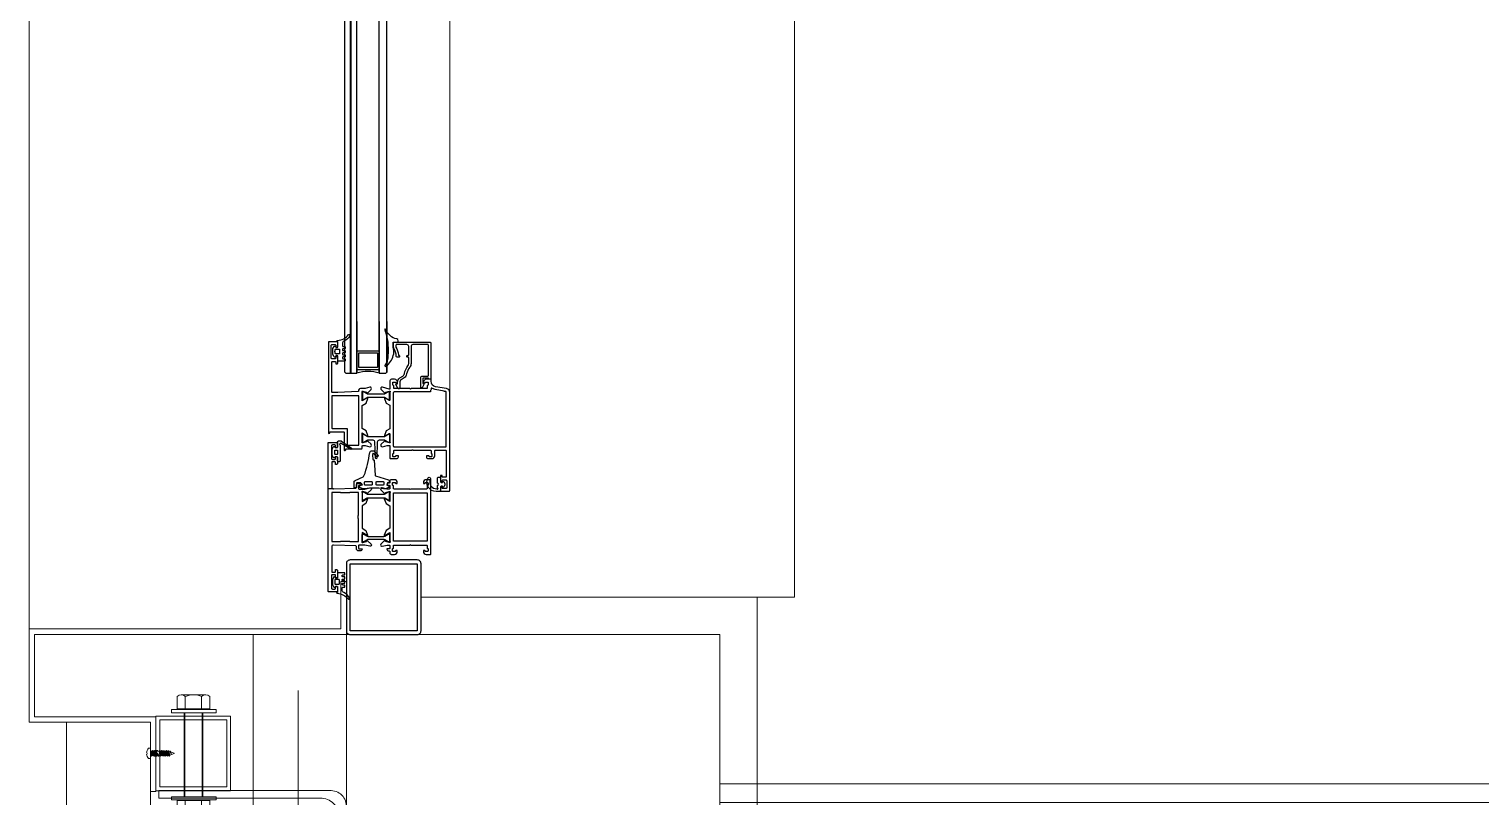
# Model space of a CAD drawing. Extents: x -1439 to 34962, y -872 to 8330.
# Drawn here: x 16783.8 to 16861.6, y 2878.8 to 2919.9 of the extents above; entities that cross this region are included whole.
import ezdxf

# ---------------------------------------------------------------- set-up
doc = ezdxf.new("R2010")
doc.units = 0
doc.linetypes.add('HIDDEN', pattern=[0.375, 0.25, -0.125])
doc.layers.get('0').update_dxf_attribs({"color": 9, "lineweight": 9})
for name, color, linetype, lineweight in [('00', 9, 'Continuous', 9), ('06D', 9, 'Continuous', 9), ('10', 9, 'Continuous', 9), ('10A', 9, 'Continuous', 9), ('11', 9, 'Continuous', 9), ('14', 9, 'Continuous', 9), ('15', 9, 'Continuous', 9), ('33', 9, 'BATTING', 9)]:
    doc.layers.add(name, color=color, linetype=linetype, lineweight=lineweight)
doc.linetypes.add('BATTING', pattern='A,0.0001,-0.1,[134,ltypeshp.shx,S=0.1,R=0,X=-0.1,Y=0],-0.2,[134,ltypeshp.shx,S=0.1,R=180,X=0.1,Y=0],-0.1', length=0.4001)

# ---------------------------------------------------------------- blocks, each defined once
blk = doc.blocks.new('ciftkanatdograma_pr2')
at = {"layer": '06D'}
for points in [[(-0.3, 17), (-149.7, 17)], [(-7.711, -5.535), (-141.935, -5.535)], [(-1.997, -22), (-1.997, -24), (-148, -24), (-148, -22)]]:
    blk.add_lwpolyline(points, dxfattribs=at)
at = {"layer": '10', "lineweight": 25, "ltscale": 0.5}
for p, q in [((-142.196, 0.681), (-142.196, 0.977)), ((-133.22, -0.563), (-135.995, -0.563)), ((-134.795, -0.563), (-134.795, -1.763)), ((-133.22, -1.763), (-135.995, -1.763)), ((-133.22, -2.163), (-135.945, -2.163)), ((-133.22, -2.163), (-135.489, -2.163))]:
    blk.add_line(p, q, dxfattribs=at)
for points in [[(-140.88, 0.775), (-140.88, 0.785), (-141.147, 0.785), (-141.147, 0.775), (-141.297, 0.775), (-141.297, 0.785), (-141.627, 0.785), (-141.627, 0.775), (-141.777, 0.775), (-141.777, 0.785), (-142.096, 0.785, 0.425337), (-142.196, 0.682), (-142.151, -0.506, 0.403083), (-142.121, -0.535), (-142, -0.535, -0.414214), (-141.88, -0.655), (-141.88, -0.745, -0.414214), (-141.98, -0.845), (-141.99, -0.845, -0.414214), (-142, -0.835), (-142, -0.685, 0.414214), (-142.03, -0.655), (-142.17, -0.655, 0.414214), (-142.2, -0.685), (-142.2, -0.99), (-142.13, -1.251, -0.700084), (-142.238, -1.326), (-142.256, -1.314), (-142.427, -1.141, -0.607471), (-142.411, -1.081, 0.283637), (-142.389, -1.059), (-142.339, -0.875, 1.229391), (-142.39, -0.845), (-142.864, -0.845), (-142.701, -1.111, -0.859449), (-142.732, -1.137), (-142.976, -1.044), (-143.098, -0.845), (-144.302, -0.845), (-144.424, -1.044), (-144.668, -1.137, -0.859449), (-144.699, -1.111), (-144.536, -0.845), (-145.01, -0.845, 1.229391), (-145.061, -0.875), (-145.011, -1.059, 0.283637), (-144.989, -1.081, -0.607471), (-144.973, -1.141), (-145.144, -1.314), (-145.162, -1.326, -0.700084), (-145.27, -1.251), (-145.2, -0.99), (-145.2, -0.685, 0.414214), (-145.23, -0.655), (-145.37, -0.655, 0.414214), (-145.4, -0.685), (-145.4, -0.835, -0.414214), (-145.41, -0.845), (-145.42, -0.845, -0.414214), (-145.52, -0.745), (-145.52, -0.655, -0.414214), (-145.4, -0.535), (-145.279, -0.535, 0.403083), (-145.249, -0.506), (-145.204, 0.682, 0.425337), (-145.304, 0.785), (-145.623, 0.785), (-145.623, 0.775), (-145.773, 0.775), (-145.773, 0.785), (-146.103, 0.785), (-146.103, 0.775), (-146.253, 0.775), (-146.253, 0.785), (-146.52, 0.785), (-146.52, 0.775), (-146.65, 0.775), (-146.65, 0.605, 0.414214), (-146.62, 0.575), (-146.52, 0.575), (-146.52, 0.525, -0.414214), (-146.57, 0.475), (-146.88, 0.475, -0.414214), (-146.95, 0.545), (-146.95, 0.565, -0.414214), (-146.94, 0.575), (-146.84, 0.575, 0.414214), (-146.79, 0.625), (-146.79, 0.745, 0.414214), (-146.84, 0.795), (-147.51, 0.795, 0.414214), (-147.56, 0.745), (-147.56, 0.625, 0.414214), (-147.51, 0.575), (-147.41, 0.575, -0.414214), (-147.4, 0.565), (-147.4, 0.545, -0.414214), (-147.47, 0.475), (-147.69, 0.475, -0.414214), (-147.7, 0.485), (-147.7, 0.965, -0.414214), (-147.69, 0.975), (-139.71, 0.975, -0.414214), (-139.7, 0.965), (-139.7, 0.485, -0.414214), (-139.71, 0.475), (-139.93, 0.475, -0.414214), (-140, 0.545), (-140, 0.565, -0.414214), (-139.99, 0.575), (-139.89, 0.575, 0.414214), (-139.84, 0.625), (-139.84, 0.745, 0.414214), (-139.89, 0.795), (-140.56, 0.795, 0.414214), (-140.61, 0.745), (-140.61, 0.625, 0.414214), (-140.56, 0.575), (-140.46, 0.575, -0.414214), (-140.45, 0.565), (-140.45, 0.545, -0.414214), (-140.52, 0.475), (-140.83, 0.475, -0.414214), (-140.88, 0.525), (-140.88, 0.575), (-140.78, 0.575, 0.414214), (-140.75, 0.605), (-140.75, 0.775)], [(-138.969, -0.035), (-139.809, -0.035, 0.414214), (-139.859, -0.085), (-139.859, -0.625, 0.414214), (-139.809, -0.675), (-137.249, -0.675, 0.414214), (-137.199, -0.625), (-137.199, 0.785), (-138.909, 0.785, 0.414214), (-138.959, 0.735), (-138.959, -0.025, -0.414214)], [(-150, -3.8, 0.414214), (-149.8, -4), (-146.2, -4, 0.414214), (-146, -3.8), (-146, -0.2, 0.414214), (-146.2, 0), (-149.8, 0, 0.414214), (-150, -0.2)], [(-147.279, 0.61, 0.359904), (-147.303, 0.581), (-147.303, 0.405, 0.414214), (-147.273, 0.375), (-147.073, 0.375, 0.414214), (-147.043, 0.405), (-147.043, 0.581, 0.359904), (-147.068, 0.61, 0.094739)], [(-140.515, 0.469, 0.414214), (-140.48, 0.504), (-140.48, 0.584, 0.186103), (-140.484, 0.594), (-140.524, 0.636, -0.501687), (-140.513, 0.699), (-140.424, 0.745, -0.118551), (-140.345, 0.764), (-140.115, 0.764, -0.118551), (-140.035, 0.745), (-139.947, 0.699, -0.501687), (-139.936, 0.636), (-139.976, 0.594, 0.186103), (-139.98, 0.584), (-139.98, 0.504, 0.414214), (-139.945, 0.469), (-139.665, 0.469, -0.414214), (-139.625, 0.429), (-139.625, 0.284, -0.176484), (-139.636, 0.252), (-140.009, -0.282, -0.940455), (-140.073, -0.234), (-139.755, 0.271, 0.992608), (-139.855, 0.337), (-140.695, 0.337, -0.414214), (-140.735, 0.377), (-140.735, 0.429, -0.414214), (-140.695, 0.469)], [(-140.32, 0.474, -0.414214), (-140.345, 0.499), (-140.345, 0.599, -0.414214), (-140.32, 0.624), (-140.14, 0.624, -0.414214), (-140.115, 0.599), (-140.115, 0.499, -0.414214), (-140.14, 0.474)], [(-134.727, 0.599, -0.359904), (-134.703, 0.57), (-134.703, 0.394, -0.414214), (-134.733, 0.364), (-134.933, 0.364, -0.414214), (-134.963, 0.394), (-134.963, 0.57, -0.359904), (-134.938, 0.599, -0.094739)], [(-135.695, -0.693, -0.414214), (-135.665, -0.663), (-134.925, -0.663, -0.414214), (-134.895, -0.693), (-134.895, -1.633, -0.414214), (-134.925, -1.663), (-135.665, -1.663, -0.414214), (-135.695, -1.633)], [(-144.735, -2.006, 0.131652), (-144.722, -2.056), (-144.615, -2.243, -0.131652), (-144.61, -2.258), (-144.61, -2.283, -0.414214), (-144.64, -2.313), (-145, -2.313, -0.414214), (-145.03, -2.283), (-145.03, -2.258, -0.131652), (-145.026, -2.243), (-144.919, -2.056, 0.131652), (-144.905, -2.006), (-144.905, -1.16, 0.131652), (-144.919, -1.11), (-145.026, -0.924, -0.131652), (-145.03, -0.909), (-145.03, -0.883, -0.414214), (-145, -0.853), (-144.64, -0.853, -0.414214), (-144.61, -0.883), (-144.61, -0.909, -0.131652), (-144.615, -0.924), (-144.722, -1.11, 0.131652), (-144.735, -1.16)], [(-142.665, -2.006, -0.131652), (-142.678, -2.056), (-142.786, -2.243, 0.131652), (-142.79, -2.258), (-142.79, -2.283, 0.414214), (-142.76, -2.313), (-142.4, -2.313, 0.414214), (-142.37, -2.283), (-142.37, -2.258, 0.131652), (-142.374, -2.243), (-142.481, -2.056, -0.131652), (-142.495, -2.006), (-142.495, -1.16, -0.131652), (-142.481, -1.11), (-142.374, -0.924, 0.131652), (-142.37, -0.909), (-142.37, -0.883, 0.414214), (-142.4, -0.853), (-142.76, -0.853, 0.414214), (-142.79, -0.883), (-142.79, -0.909, 0.131652), (-142.786, -0.924), (-142.678, -1.11, -0.131652), (-142.665, -1.16)], [(-141.803, -1.349, -0.414214), (-141.833, -1.379), (-141.963, -1.379, -0.414214), (-141.993, -1.349), (-141.993, -1.009, -0.414214), (-141.963, -0.979), (-141.833, -0.979, -0.414214), (-141.803, -1.009)], [(-139.665, -1.676, -0.403142), (-139.569, -1.775), (-139.569, -2.016, -0.131652), (-139.583, -2.066), (-139.69, -2.253, 0.131652), (-139.694, -2.268), (-139.694, -2.293, 0.414214), (-139.664, -2.323), (-139.304, -2.323, 0.414214), (-139.274, -2.293), (-139.274, -2.268, 0.131652), (-139.278, -2.253), (-139.386, -2.066, -0.131652), (-139.399, -2.016), (-139.399, -1.17, -0.131652), (-139.386, -1.12), (-139.278, -0.934, 0.131652), (-139.274, -0.919), (-139.274, -0.893, 0.414214), (-139.304, -0.863), (-139.664, -0.863, 0.414214), (-139.694, -0.893), (-139.694, -0.919, 0.131652), (-139.69, -0.934), (-139.583, -1.12, -0.131652), (-139.569, -1.17), (-139.569, -1.411, -0.403142), (-139.665, -1.511), (-140.521, -1.543, 0.962756), (-140.521, -1.643)], [(-137.283, -2.008, -0.131652), (-137.296, -2.058), (-137.404, -2.244, 0.131652), (-137.408, -2.259), (-137.408, -2.285, 0.414214), (-137.378, -2.315), (-137.018, -2.315, 0.414214), (-136.988, -2.285), (-136.988, -2.259, 0.131652), (-136.992, -2.244), (-137.099, -2.058, -0.131652), (-137.113, -2.008), (-137.113, -1.161, -0.131652), (-137.099, -1.111), (-136.992, -0.925, 0.131652), (-136.988, -0.91), (-136.988, -0.885, 0.414214), (-137.018, -0.855), (-137.378, -0.855, 0.414214), (-137.408, -0.885), (-137.408, -0.91, 0.131652), (-137.404, -0.925), (-137.296, -1.111, -0.131652), (-137.283, -1.161)], [(-137.099, -1.12), (-136.992, -0.934, 0.131652), (-136.988, -0.919), (-136.988, -0.893, 0.414214), (-137.018, -0.863), (-137.378, -0.863, 0.414214), (-137.408, -0.893), (-137.408, -0.919, 0.131652), (-137.404, -0.934), (-137.296, -1.12, -0.131652), (-137.283, -1.17), (-137.283, -2.016, -0.131652), (-137.296, -2.066), (-137.404, -2.253, 0.131652), (-137.408, -2.268), (-137.408, -2.293, 0.414214), (-137.378, -2.323), (-137.018, -2.323, 0.414214), (-136.988, -2.293), (-136.988, -2.268, 0.131652), (-136.992, -2.253), (-137.099, -2.066, -0.131652), (-137.113, -2.016), (-137.113, -1.17, -0.131652)], [(-136.668, -2.535, 0.365977), (-136.639, -2.51, -0.365977), (-136.609, -2.485), (-136.499, -2.485, -0.414214), (-136.469, -2.515), (-136.469, -2.605, -0.365977), (-136.494, -2.634, 0.366034), (-136.519, -2.664), (-136.519, -2.725, 0.414214), (-136.509, -2.735), (-136.469, -2.735, 0.414214), (-136.319, -2.585), (-136.319, -2.415, 0.414214), (-136.399, -2.335), (-136.819, -2.335, -0.493043), (-136.848, -2.297), (-136.749, -1.928, 0.700084), (-136.857, -1.853), (-136.875, -1.866), (-137.046, -2.039, 0.607471), (-137.03, -2.099, -0.283637), (-137.008, -2.12), (-136.959, -2.304, -1.229391), (-137.009, -2.335), (-137.43, -2.335, -0.585524), (-137.455, -2.289), (-137.322, -2.07, 0.713664), (-137.346, -2.041), (-137.596, -2.135), (-137.709, -2.32, -0.261412), (-137.734, -2.335), (-138.946, -2.335, -0.261412), (-138.971, -2.32), (-139.084, -2.135), (-139.334, -2.041, 0.713664), (-139.358, -2.07), (-139.225, -2.289, -0.585524), (-139.25, -2.335), (-139.671, -2.335, -1.229391), (-139.721, -2.304), (-139.672, -2.12, -0.283637), (-139.649, -2.099, 0.607471), (-139.634, -2.039), (-139.805, -1.866), (-139.823, -1.853, 0.700084), (-139.931, -1.928), (-139.861, -2.189), (-139.861, -2.305, -0.414214), (-139.891, -2.335), (-140.539, -2.335, 0.414214), (-140.569, -2.365), (-140.569, -2.685, 0.414222), (-140.469, -2.785), (-140.429, -2.785, 0.414214), (-140.419, -2.775), (-140.419, -2.664, 0.366034), (-140.444, -2.634, -0.365977), (-140.469, -2.605), (-140.469, -2.515, -0.414214), (-140.439, -2.485), (-140.329, -2.485, -0.365977), (-140.3, -2.51, 0.365977), (-140.27, -2.535), (-140.149, -2.535, -0.414214), (-140.119, -2.565), (-140.119, -3.505), (-140.089, -3.535), (-140.119, -3.565), (-140.119, -4.505, -0.414214), (-140.149, -4.535), (-140.27, -4.535, 0.365977), (-140.3, -4.56, -0.365977), (-140.329, -4.585), (-140.439, -4.585, -0.414214), (-140.469, -4.555), (-140.469, -4.465, -0.365977), (-140.444, -4.435, 0.366034), (-140.419, -4.405), (-140.419, -4.295, 0.414214), (-140.429, -4.285), (-140.469, -4.285, 0.414214), (-140.569, -4.385), (-140.569, -4.585, 0.414214), (-140.419, -4.735), (-140.149, -4.735, -0.414214), (-140.119, -4.765), (-140.119, -5.325, -0.414214), (-140.149, -5.355), (-141.539, -5.355, -0.414214), (-141.569, -5.325), (-141.569, -5.165, -0.414214), (-141.539, -5.135), (-141.469, -5.135), (-141.469, -5.085, 0.414214), (-141.519, -5.035), (-141.774, -5.035, 0.414214), (-141.844, -5.105), (-141.844, -5.125, 0.414214), (-141.834, -5.135), (-141.759, -5.135, -0.414214), (-141.709, -5.185), (-141.709, -5.325, -0.414214), (-141.759, -5.375), (-142.129, -5.375, -0.414214), (-142.179, -5.325), (-142.179, -5.185, -0.414214), (-142.129, -5.135), (-142.054, -5.135, 0.414214), (-142.044, -5.125), (-142.044, -5.105, 0.414214), (-142.114, -5.035), (-142.289, -5.035, 0.414214), (-142.319, -5.065), (-142.319, -5.505, 0.414214), (-142.289, -5.535), (-137.019, -5.535, 0.363975), (-136.822, -5.369), (-136.719, -4.783, -0.36397), (-136.423, -4.535), (-136.349, -4.535, 0.414214), (-136.319, -4.505), (-136.319, -4.285, 0.414214), (-136.469, -4.135), (-136.509, -4.135, 0.414214), (-136.519, -4.145), (-136.519, -4.205, 0.366034), (-136.494, -4.235, -0.365977), (-136.469, -4.265), (-136.469, -4.355, -0.414214), (-136.499, -4.385), (-136.609, -4.385, -0.365977), (-136.639, -4.36, 0.365977), (-136.668, -4.335), (-136.789, -4.335, -0.414214), (-136.819, -4.305), (-136.819, -3.465), (-136.849, -3.435), (-136.819, -3.405), (-136.819, -2.565, -0.414214), (-136.789, -2.535)], [(-141.803, -1.969, -0.414214), (-141.833, -1.999), (-141.963, -1.999, -0.414214), (-141.993, -1.969), (-141.993, -1.629, -0.414214), (-141.963, -1.599), (-141.833, -1.599, -0.414214), (-141.803, -1.629)], [(-134.325, -2.533), (-134.325, -2.753, 0.414214), (-134.295, -2.783), (-134.257, -2.783, 0.356389), (-134.159, -2.703, -0.262181), (-133.645, -2.11, 0.316752), (-133.625, -2.082, 0.499585), (-133.664, -2.053, -0.048291), (-134.219, -2.195, -0.086497), (-135.318, -2.192, -0.16681), (-135.546, -2.08, 0.169383), (-135.566, -2.066), (-135.579, -2.063, 0.513067), (-135.626, -2.129, 0.159858), (-135.051, -2.509, 0.178819), (-134.685, -2.527), (-134.665, -2.517, -0.13005), (-134.616, -2.503), (-134.355, -2.503, -0.414214)], [(-137.02, -5.355, 0.207097), (-136.969, -5.333), (-136.969, -5.235), (-136.951, -5.235), (-136.867, -4.756, -0.106114), (-136.795, -4.581, 0.602221), (-136.82, -4.535), (-136.869, -4.535, -0.162278), (-136.929, -4.515), (-136.969, -4.515, -0.414214), (-136.999, -4.485), (-136.999, -2.565, 0.414214), (-137.049, -2.515), (-139.889, -2.515, 0.414214), (-139.939, -2.565), (-139.939, -5.355)], [(-135.138, -3.314), (-135.138, -3.274, -0.414214), (-135.108, -3.244), (-135.068, -3.244, -0.414214), (-135.038, -3.274), (-135.038, -3.294, 0.414214), (-134.988, -3.344), (-134.558, -3.344, 0.414214), (-134.458, -3.244), (-134.458, -2.695, 0.414214), (-134.508, -2.645), (-134.56, -2.645, 0.127567), (-134.594, -2.653, -0.09888), (-135.012, -2.787, 0.367727), (-135.038, -2.816, -0.399482), (-135.068, -2.844), (-135.108, -2.844, -0.414214), (-135.138, -2.814), (-135.138, -2.723, -0.400329), (-135.091, -2.673, 0.114933), (-134.654, -2.55, -0.127017), (-134.557, -2.525), (-134.368, -2.525, -0.414214), (-134.338, -2.555), (-134.338, -4.495, -0.414214), (-134.368, -4.525), (-136.288, -4.525, -0.414214), (-136.318, -4.495), (-136.318, -4.435, -0.414214), (-136.288, -4.405), (-136.268, -4.405), (-136.268, -4.105), (-136.538, -4.105), (-136.559, -4.14, -0.414214), (-136.6, -4.151), (-136.77, -4.052, -0.767327), (-136.752, -3.985), (-136.248, -3.985, -0.414214), (-136.148, -4.085), (-136.148, -4.355, 0.414214), (-136.098, -4.405), (-134.508, -4.405, 0.414214), (-134.458, -4.355), (-134.458, -3.564, 0.414214), (-134.558, -3.464), (-135.472, -3.464, -0.172094), (-135.674, -3.393, 0.126051), (-136.034, -3.227, -0.197455), (-136.239, -3.096), (-136.347, -2.941, 0.244698), (-136.495, -2.865), (-136.774, -2.865, -0.767327), (-136.801, -2.763), (-136.603, -2.649, -0.57735), (-136.558, -2.675), (-136.558, -2.745), (-136.495, -2.745, -0.244698), (-136.249, -2.873), (-136.146, -3.027, 0.197455), (-136.018, -3.109, -0.126051), (-135.603, -3.3, 0.178336), (-135.472, -3.344), (-135.168, -3.344, 0.414214)], [(-142.099, -5.154), (-142.039, -5.154), (-142.039, -5.074, 0.236068), (-142.119, -5.034), (-142.284, -5.034, -0.414214), (-142.334, -4.984), (-142.334, -4.813, -0.557109), (-141.611, -4.365, -0.284432), (-141.569, -4.433, -0.557109), (-141.678, -4.5, 0.59685), (-142.181, -4.855, 2.161979), (-142.147, -4.884), (-142.004, -4.884, 1), (-141.884, -4.884), (-141.619, -4.884, -0.414214), (-141.569, -4.934), (-141.569, -4.984, -0.414214), (-141.619, -5.034), (-141.769, -5.034, 0.236068), (-141.849, -5.074), (-141.849, -5.154), (-141.789, -5.154), (-141.789, -5.188, -0.323522), (-141.824, -5.235), (-141.917, -5.266, -0.019238), (-141.924, -5.268), (-141.964, -5.268, -0.019238), (-141.972, -5.266), (-142.065, -5.235, -0.323522), (-142.099, -5.188)]]:
    blk.add_lwpolyline(points, format="xyb", close=True, dxfattribs=at)
for points in [[(-142.39, -0.655), (-142.39, -0.185), (-142.4, -0.185), (-142.4, 0.315), (-142.39, 0.315), (-142.39, 0.785), (-145.01, 0.785), (-145.01, 0.315), (-145, 0.315), (-145, -0.185), (-145.01, -0.185), (-145.01, -0.655), (-143.775, -0.655), (-143.775, -0.635), (-143.625, -0.635), (-143.625, -0.655)], [(-149.8, -3.8), (-149.8, -0.2), (-146.2, -0.2), (-146.2, -3.8)], [(-142.4, -2.525), (-142.4, -4.325), (-145, -4.325), (-145, -2.525)]]:
    blk.add_lwpolyline(points, close=True, dxfattribs=at)
for points in [[(-136.939, -0.657, -0.459137), (-136.975, -0.629), (-137.029, 0.465), (-137.029, 0.735, -0.414214), (-136.979, 0.785), (-135.399, 0.785, -0.414214), (-135.369, 0.755), (-135.369, 0.595, -0.414214), (-135.399, 0.565), (-135.499, 0.565), (-135.499, 0.515, 0.414214), (-135.449, 0.465), (-135.139, 0.465, 0.414214), (-135.069, 0.535), (-135.069, 0.555, 0.414214), (-135.079, 0.565), (-135.179, 0.565, -0.414214), (-135.229, 0.615), (-135.229, 0.765, -0.414214), (-135.179, 0.815), (-134.509, 0.815, -0.414214), (-134.459, 0.765), (-134.459, 0.615, -0.414214), (-134.509, 0.565), (-134.609, 0.565, 0.414214), (-134.619, 0.555), (-134.619, 0.535, 0.414214), (-134.549, 0.465), (-134.329, 0.465, 0.414214), (-134.319, 0.475), (-134.319, 0.955, 0.414214), (-134.329, 0.965), (-139.194, 0.965, 0.535184), (-139.217, 0.931), (-139.199, 0.887), (-139.169, 0.887, -0.414214), (-139.139, 0.857), (-139.139, 0.145, -0.414214), (-139.169, 0.115), (-140.114, 0.115, 0.535184), (-140.137, 0.081), (-140.127, 0.056, 0.302776), (-140.099, 0.037), (-140.069, 0.037, -0.414214), (-140.039, 0.007), (-140.039, -0.825, 0.414214), (-140.009, -0.855), (-139.891, -0.855, -0.414214), (-139.861, -0.885), (-139.861, -1), (-139.931, -1.261, 0.700084), (-139.823, -1.336), (-139.805, -1.324), (-139.634, -1.151, 0.607471), (-139.649, -1.091, -0.283637), (-139.672, -1.069), (-139.721, -0.885, -1.229391), (-139.671, -0.855), (-139.197, -0.855), (-139.359, -1.121, 0.859449), (-139.329, -1.147), (-139.084, -1.054), (-138.962, -0.855), (-137.718, -0.855), (-137.596, -1.054), (-137.351, -1.147, 0.859449), (-137.321, -1.121), (-137.483, -0.855), (-137.009, -0.855, -1.229391), (-136.959, -0.885), (-137.008, -1.069, -0.283637), (-137.03, -1.091, 0.607471), (-137.046, -1.151), (-136.875, -1.324), (-136.857, -1.336, 0.700084), (-136.749, -1.261), (-136.819, -1), (-136.819, -0.755, 0.474196), (-136.939, -0.657)], [(-147.789, 0.486, -0.220745), (-148.099, -0.108, 0.651907), (-148.043, -0.177, 0.176952), (-147.751, 0.138, -0.281357), (-147.608, 0.227), (-147.527, 0.227), (-147.513, 0.227), (-147.506, 0.226), (-147.499, 0.224), (-147.491, 0.221), (-147.484, 0.217), (-147.478, 0.212), (-147.473, 0.206), (-147.468, 0.199), (-147.465, 0.191), (-147.463, 0.177), (-147.463, 0.101), (-147.463, 0.098), (-147.462, 0.095), (-147.461, 0.092), (-147.46, 0.089), (-147.457, 0.087), (-147.455, 0.084), (-147.452, 0.083), (-147.449, 0.082), (-147.443, 0.081), (-147.363, 0.081), (-147.36, 0.081), (-147.357, 0.082), (-147.354, 0.083), (-147.352, 0.084), (-147.349, 0.087), (-147.347, 0.089), (-147.345, 0.092), (-147.344, 0.095), (-147.343, 0.101), (-147.343, 0.177), (-147.343, 0.184), (-147.341, 0.191), (-147.338, 0.199), (-147.334, 0.206), (-147.329, 0.212), (-147.322, 0.217), (-147.315, 0.221), (-147.308, 0.224), (-147.293, 0.227), (-147.286, 0.226), (-147.279, 0.224), (-147.271, 0.221), (-147.264, 0.217), (-147.258, 0.212), (-147.253, 0.206), (-147.248, 0.199), (-147.245, 0.191), (-147.243, 0.177), (-147.243, 0.101), (-147.243, 0.098), (-147.242, 0.095), (-147.241, 0.092), (-147.24, 0.089), (-147.237, 0.087), (-147.235, 0.084), (-147.232, 0.083), (-147.229, 0.082), (-147.223, 0.081), (-147.143, 0.081), (-147.14, 0.081), (-147.137, 0.082), (-147.134, 0.083), (-147.132, 0.084), (-147.129, 0.087), (-147.127, 0.089), (-147.125, 0.092), (-147.124, 0.095), (-147.123, 0.101), (-147.123, 0.177), (-147.123, 0.184), (-147.121, 0.191), (-147.118, 0.199), (-147.114, 0.206), (-147.109, 0.212), (-147.102, 0.217), (-147.095, 0.221), (-147.088, 0.224), (-147.073, 0.227), (-147.066, 0.226), (-147.059, 0.224), (-147.051, 0.221), (-147.044, 0.217), (-147.038, 0.212), (-147.033, 0.206), (-147.028, 0.199), (-147.025, 0.191), (-147.023, 0.177), (-147.023, 0.101), (-147.023, 0.098), (-147.022, 0.095), (-147.021, 0.092), (-147.02, 0.089), (-147.017, 0.087), (-147.015, 0.084), (-147.012, 0.083), (-147.009, 0.082), (-147.003, 0.081), (-146.923, 0.081), (-146.92, 0.081), (-146.917, 0.082), (-146.914, 0.083), (-146.912, 0.084), (-146.909, 0.087), (-146.907, 0.089), (-146.905, 0.092), (-146.904, 0.095), (-146.903, 0.101), (-146.903, 0.177), (-146.903, 0.184), (-146.901, 0.191), (-146.898, 0.199), (-146.894, 0.206), (-146.889, 0.212), (-146.882, 0.217), (-146.875, 0.221), (-146.868, 0.224), (-146.853, 0.227), (-146.846, 0.226), (-146.839, 0.224), (-146.831, 0.221), (-146.824, 0.217), (-146.818, 0.212), (-146.813, 0.206), (-146.808, 0.199), (-146.805, 0.191), (-146.803, 0.177), (-146.803, 0.101), (-146.803, 0.098), (-146.802, 0.095), (-146.801, 0.092), (-146.8, 0.089), (-146.797, 0.087), (-146.795, 0.084), (-146.792, 0.083), (-146.789, 0.082), (-146.783, 0.081), (-146.703, 0.081), (-146.7, 0.081), (-146.697, 0.082), (-146.694, 0.083), (-146.692, 0.084), (-146.689, 0.087), (-146.687, 0.089), (-146.685, 0.092), (-146.684, 0.095), (-146.683, 0.101), (-146.683, 0.439, 0.414214), (-146.713, 0.469), (-146.944, 0.469, -0.414214), (-146.974, 0.499), (-146.974, 0.564, -0.291535), (-146.963, 0.582), (-146.915, 0.602, 0.613042), (-146.912, 0.664), (-147.031, 0.727, 0.127095), (-147.094, 0.744), (-147.294, 0.744, 0.127095), (-147.357, 0.727), (-147.466, 0.67, 0.585233), (-147.466, 0.6), (-147.419, 0.576, -0.167811), (-147.414, 0.564), (-147.414, 0.499, -0.414214), (-147.444, 0.469), (-147.739, 0.469), (-147.739, 0.532, 0.394677), (-147.789, 0.486)], [(-134.238, 0.475, 0.220745), (-133.928, -0.119, -0.651907), (-133.984, -0.188, -0.176952), (-134.276, 0.128, 0.281357), (-134.419, 0.216), (-134.5, 0.216), (-134.514, 0.216), (-134.521, 0.215), (-134.528, 0.214), (-134.536, 0.211), (-134.543, 0.207), (-134.549, 0.201), (-134.554, 0.195), (-134.558, 0.188), (-134.561, 0.181), (-134.564, 0.166), (-134.564, 0.09), (-134.564, 0.087), (-134.564, 0.084), (-134.566, 0.081), (-134.567, 0.079), (-134.569, 0.076), (-134.572, 0.074), (-134.575, 0.072), (-134.578, 0.071), (-134.584, 0.07), (-134.664, 0.07), (-134.666, 0.07), (-134.669, 0.071), (-134.672, 0.072), (-134.675, 0.074), (-134.678, 0.076), (-134.68, 0.079), (-134.682, 0.081), (-134.683, 0.084), (-134.684, 0.09), (-134.684, 0.166), (-134.684, 0.173), (-134.686, 0.181), (-134.689, 0.188), (-134.693, 0.195), (-134.698, 0.201), (-134.705, 0.207), (-134.712, 0.211), (-134.719, 0.214), (-134.734, 0.216), (-134.741, 0.215), (-134.748, 0.214), (-134.756, 0.211), (-134.763, 0.207), (-134.769, 0.201), (-134.774, 0.195), (-134.778, 0.188), (-134.781, 0.181), (-134.784, 0.166), (-134.784, 0.09), (-134.784, 0.087), (-134.784, 0.084), (-134.786, 0.081), (-134.787, 0.079), (-134.789, 0.076), (-134.792, 0.074), (-134.795, 0.072), (-134.798, 0.071), (-134.804, 0.07), (-134.884, 0.07), (-134.886, 0.07), (-134.889, 0.071), (-134.892, 0.072), (-134.895, 0.074), (-134.898, 0.076), (-134.9, 0.079), (-134.902, 0.081), (-134.903, 0.084), (-134.904, 0.09), (-134.904, 0.166), (-134.904, 0.173), (-134.906, 0.181), (-134.909, 0.188), (-134.913, 0.195), (-134.918, 0.201), (-134.925, 0.207), (-134.932, 0.211), (-134.939, 0.214), (-134.954, 0.216), (-134.961, 0.215), (-134.968, 0.214), (-134.976, 0.211), (-134.983, 0.207), (-134.989, 0.201), (-134.994, 0.195), (-134.998, 0.188), (-135.001, 0.181), (-135.004, 0.166), (-135.004, 0.09), (-135.004, 0.087), (-135.004, 0.084), (-135.006, 0.081), (-135.007, 0.079), (-135.009, 0.076), (-135.012, 0.074), (-135.015, 0.072), (-135.018, 0.071), (-135.024, 0.07), (-135.104, 0.07), (-135.106, 0.07), (-135.109, 0.071), (-135.112, 0.072), (-135.115, 0.074), (-135.118, 0.076), (-135.12, 0.079), (-135.122, 0.081), (-135.123, 0.084), (-135.124, 0.09), (-135.124, 0.166), (-135.124, 0.173), (-135.126, 0.181), (-135.129, 0.188), (-135.133, 0.195), (-135.138, 0.201), (-135.145, 0.207), (-135.152, 0.211), (-135.159, 0.214), (-135.174, 0.216), (-135.181, 0.215), (-135.188, 0.214), (-135.196, 0.211), (-135.203, 0.207), (-135.209, 0.201), (-135.214, 0.195), (-135.218, 0.188), (-135.221, 0.181), (-135.224, 0.166), (-135.224, 0.09), (-135.224, 0.087), (-135.224, 0.084), (-135.226, 0.081), (-135.227, 0.079), (-135.229, 0.076), (-135.232, 0.074), (-135.235, 0.072), (-135.238, 0.071), (-135.244, 0.07), (-135.324, 0.07), (-135.326, 0.07), (-135.329, 0.071), (-135.332, 0.072), (-135.335, 0.074), (-135.338, 0.076), (-135.34, 0.078), (-135.342, 0.081), (-135.343, 0.084), (-135.344, 0.09), (-135.344, 0.428, -0.414214), (-135.314, 0.458), (-135.083, 0.458, 0.414214), (-135.053, 0.488), (-135.053, 0.553, 0.291535), (-135.064, 0.571), (-135.112, 0.591, -0.613042), (-135.114, 0.654), (-134.995, 0.717, -0.127095), (-134.933, 0.733), (-134.733, 0.733, -0.127095), (-134.67, 0.717), (-134.561, 0.66, -0.585233), (-134.561, 0.59), (-134.608, 0.565, 0.167811), (-134.613, 0.553), (-134.613, 0.488, 0.414214), (-134.583, 0.458), (-134.288, 0.458), (-134.288, 0.522, -0.394677), (-134.238, 0.475)], [(-142.193, -1.981, 0.081633), (-142.193, -1.001), (-142.193, -0.921, -0.104779), (-142.177, -0.848), (-142.117, -0.713, -0.296563), (-142.099, -0.701), (-142.033, -0.701, -0.414214), (-142.003, -0.731), (-142.003, -0.766, 0.414214), (-141.978, -0.791), (-141.898, -0.791, 0.414214), (-141.873, -0.766), (-141.873, -0.576, 0.414214), (-141.908, -0.541), (-142.123, -0.541, -0.414214), (-142.143, -0.521), (-142.143, -0.431, -0.414214), (-142.123, -0.411), (-141.833, -0.411, -0.285747), (-141.743, -0.467), (-141.552, -0.895, 0.189764), (-141.498, -0.944, 0.061836), (-140.241, -1.251, -0.380587), (-140.153, -1.351), (-140.153, -1.431, -0.203536), (-140.183, -1.503), (-140.371, -1.684, -0.999219), (-140.454, -1.598), (-140.303, -1.451, 0.950364), (-140.301, -1.411, 0.068684), (-140.601, -1.421, 0.364538), (-140.643, -1.471, -0.394287), (-140.661, -1.491), (-141.464, -1.546, 0.309555), (-141.486, -1.563), (-141.705, -2.266, -0.328426), (-141.753, -2.301), (-141.848, -2.301, -0.414214), (-141.873, -2.276), (-141.873, -2.216, 0.414214), (-141.898, -2.191), (-141.978, -2.191, 0.414214), (-142.003, -2.216), (-142.003, -2.251, -0.414214), (-142.033, -2.281), (-142.099, -2.281, -0.296563), (-142.117, -2.269), (-142.177, -2.134, -0.104779), (-142.193, -2.061), (-142.193, -1.981)], [(-145.62, -2.325, 0.414222), (-145.7, -2.405), (-145.7, -2.575, 0.414214), (-145.55, -2.725), (-145.51, -2.725, 0.414214), (-145.5, -2.715), (-145.5, -2.654, 0.366034), (-145.525, -2.624, -0.365977), (-145.55, -2.595), (-145.55, -2.505, -0.414214), (-145.52, -2.475), (-145.41, -2.475, -0.365977), (-145.38, -2.5, 0.365977), (-145.351, -2.525), (-145.23, -2.525, -0.414214), (-145.2, -2.555), (-145.2, -3.395), (-145.17, -3.425), (-145.2, -3.455), (-145.2, -4.295, -0.414214), (-145.23, -4.325), (-145.351, -4.325, 0.365977), (-145.38, -4.35, -0.365977), (-145.41, -4.375), (-145.52, -4.375, -0.414214), (-145.55, -4.345), (-145.55, -4.255, -0.365977), (-145.525, -4.225, 0.366034), (-145.5, -4.195), (-145.5, -4.135, 0.414214), (-145.51, -4.125), (-145.55, -4.125, 0.414214), (-145.7, -4.275), (-145.7, -4.515, 0.414214), (-145.69, -4.525), (-141.71, -4.525, 0.414214), (-141.7, -4.515), (-141.7, -4.275, 0.414214), (-141.85, -4.125), (-141.89, -4.125, 0.414214), (-141.9, -4.135), (-141.9, -4.195, 0.366034), (-141.875, -4.225, -0.365977), (-141.85, -4.255), (-141.85, -4.345, -0.414214), (-141.88, -4.375), (-141.99, -4.375, -0.365977), (-142.02, -4.35, 0.365977), (-142.049, -4.325), (-142.17, -4.325, -0.414214), (-142.2, -4.295), (-142.2, -3.455), (-142.23, -3.425), (-142.2, -3.395), (-142.2, -2.555, -0.414214), (-142.17, -2.525), (-142.049, -2.525, 0.365977), (-142.02, -2.5, -0.365977), (-141.99, -2.475), (-141.88, -2.475, -0.414214), (-141.85, -2.505), (-141.85, -2.595, -0.365977), (-141.875, -2.624, 0.366034), (-141.9, -2.654), (-141.9, -2.715, 0.414214), (-141.89, -2.725), (-141.85, -2.725, 0.414214), (-141.7, -2.575), (-141.7, -2.405, 0.414214), (-141.78, -2.325), (-141.85, -2.325, -0.414214), (-141.88, -2.295), (-141.88, -2.275, 0.414214), (-141.98, -2.175), (-141.99, -2.175, 0.414214), (-142, -2.185), (-142, -2.295, -0.414214), (-142.03, -2.325), (-142.17, -2.325, -0.414214), (-142.2, -2.295), (-142.2, -2.179), (-142.13, -1.918, 0.700084), (-142.238, -1.843), (-142.256, -1.856), (-142.427, -2.029, 0.607471), (-142.411, -2.089, -0.283637), (-142.389, -2.11), (-142.339, -2.294, -1.229391), (-142.39, -2.325), (-142.864, -2.325), (-142.702, -2.06, 0.713664), (-142.727, -2.031), (-142.976, -2.125), (-143.098, -2.325), (-144.302, -2.325), (-144.424, -2.125), (-144.673, -2.031, 0.713664), (-144.698, -2.06), (-144.536, -2.325), (-145.01, -2.325, -1.229391), (-145.061, -2.294), (-145.011, -2.11, -0.283637), (-144.989, -2.089, 0.607471), (-144.973, -2.029), (-145.144, -1.856), (-145.162, -1.843, 0.700084), (-145.27, -1.918), (-145.2, -2.179), (-145.2, -2.295, -0.414214), (-145.23, -2.325), (-145.37, -2.325, -0.414214), (-145.4, -2.295), (-145.4, -2.185, 0.414214), (-145.41, -2.175), (-145.42, -2.175, 0.414214), (-145.52, -2.275), (-145.52, -2.295, -0.414214), (-145.55, -2.325), (-145.62, -2.325)]]:
    blk.add_lwpolyline(points, format="xyb", dxfattribs=at)
blk.add_arc((-140.439, -4.455), 0.03, 99.59407, 180, dxfattribs=at)
at = {"layer": '15', "lineweight": 25, "ltscale": 0.5}
for p, q in [((-135.995, 0.025), (-135.946, 0.074)), ((-135.995, 0.025), (-135.995, -0.563)), ((-135.946, 0.074), (-85.408, 0.074)), ((-135.995, -0.226), (-85.408, -0.226)), ((-135.995, -0.264), (-85.408, -0.264)), ((-135.978, -0.564), (-85.408, -0.564)), ((-135.795, -0.563), (-135.795, -1.763)), ((-135.995, -1.763), (-135.995, -2.113)), ((-135.995, -2.113), (-135.945, -2.163)), ((-135.978, -1.764), (-85.408, -1.764)), ((-135.978, -2.164), (-85.408, -2.164))]:
    blk.add_line(p, q, dxfattribs=at)
blk.add_arc((-137.745, -1.163), 1.85, 341.07536, 18.92464, dxfattribs=at)
blk = doc.blocks.new('cxvxv')
for p, q in [((-21988.397, 8560.979, 0), (-21988.397, 8560.319, 0)), ((-21986.862, 8561.069, 0), (-21988.177, 8561.068, 0)), ((-21988.023, 8561.245, 0), (-21987.025, 8561.304, 0)), ((-21988.023, 8561.245, 0), (-21987.998, 8561.26, 0)), ((-21987.998, 8561.231, 0), (-21988.023, 8561.245, 0)), ((-21988.023, 8561.128, 0), (-21987.025, 8561.186, 0)), ((-21988.023, 8561.128, 0), (-21987.998, 8561.142, 0)), ((-21987.998, 8561.113, 0), (-21988.023, 8561.128, 0)), ((-21987.998, 8561.304, 0), (-21987.941, 8561.348, 0)), ((-21987.998, 8561.26, 0), (-21987.998, 8561.304, 0)), ((-21987.998, 8561.142, 0), (-21987.998, 8561.231, 0)), ((-21987.998, 8561.068, 0), (-21987.998, 8561.113, 0)), ((-21987.958, 8560.979, 0), (-21987.958, 8560.319, 0)), ((-21987.545, 8561.348, 0), (-21987.941, 8561.348, 0)), ((-21987.698, 8561.047, 0), (-21987.698, 8561.082, 0)), ((-21987.698, 8561.067, 0), (-21987.698, 8561.067, 0)), ((-21987.545, 8561.348, 0), (-21987.105, 8561.348, 0)), ((-21987.025, 8561.304, 0), (-21987.105, 8561.348, 0)), ((-21987.081, 8560.638, 0), (-21987.081, 8560.979, 0)), ((-21987.081, 8560.638, 0), (-21987.081, 8560.319, 0)), ((-21987.05, 8561.318, 0), (-21987.025, 8561.304, 0)), ((-21987.025, 8561.304, 0), (-21987.05, 8561.289, 0)), ((-21987.025, 8561.297, 0), (-21987.05, 8561.283, 0)), ((-21987.05, 8561.283, 0), (-21987.05, 8561.201, 0)), ((-21987.05, 8561.201, 0), (-21987.025, 8561.186, 0)), ((-21987.025, 8561.186, 0), (-21987.05, 8561.172, 0)), ((-21987.05, 8561.172, 0), (-21987.05, 8561.083, 0)), ((-21987.05, 8561.083, 0), (-21987.025, 8561.069, 0)), ((-21986.643, 8560.319, 0), (-21986.643, 8560.979, 0)), ((-21988.397, 8560.319, 0), (-21986.643, 8560.319, 0)), ((-21988.018, 8560.319, 0), (-21987.021, 8560.319, 0)), ((-21988.018, 8560.278, 0), (-21988.018, 8560.319, 0)), ((-21988.018, 8560.111, 0), (-21988.018, 8555.608, 0)), ((-21987.062, 8560.319, 0), (-21987.062, 8560.278, 0)), ((-21987.062, 8555.608, 0), (-21987.062, 8560.111, 0)), ((-21987.021, 8560.319, 0), (-21987.021, 8560.278, 0)), ((-21987.021, 8555.608, 0), (-21987.021, 8560.111, 0)), ((-21988.397, 8555.4, 0), (-21986.643, 8555.4, 0)), ((-21988.397, 8554.74, 0), (-21988.397, 8555.4, 0)), ((-21988.018, 8555.442, 0), (-21988.018, 8555.4, 0)), ((-21988.018, 8555.4, 0), (-21987.021, 8555.4, 0)), ((-21987.958, 8554.74, 0), (-21987.958, 8555.4, 0)), ((-21987.081, 8555.081, 0), (-21987.081, 8555.4, 0)), ((-21987.062, 8555.4, 0), (-21987.062, 8555.442, 0)), ((-21987.021, 8555.4, 0), (-21987.021, 8555.442, 0)), ((-21986.643, 8555.4, 0), (-21986.643, 8554.74, 0)), ((-21986.858, 8554.65, 0), (-21988.174, 8554.651, 0)), ((-21987.081, 8555.081, 0), (-21987.081, 8554.74, 0))]:
    blk.add_line(p, q)
at = {"elevation": 0}
for points in [[(-21986.298, 8560.111), (-21988.7, 8560.111), (-21988.7, 8560.278), (-21986.298, 8560.278)], [(-21986.298, 8555.608), (-21988.7, 8555.608), (-21988.7, 8555.442), (-21986.298, 8555.442)]]:
    blk.add_lwpolyline(points, close=True, dxfattribs=at)
for points in [[(-21987.977, 8560.278), (-21987.977, 8560.319)], [(-21987.977, 8560.111), (-21987.977, 8555.608)], [(-21987.977, 8555.442), (-21987.977, 8555.4)]]:
    blk.add_lwpolyline(points, dxfattribs=at)
for centre, radius, start, end in [((-21988.177, 8560.753, 0), 0.315, 45.8497, 134.1503), ((-21987.516, 8559.952, 0), 1.116, 66.87008, 113.12992), ((-21987.516, 8559.952, 0), 1.116, 66.87008, 113.12992), ((-21986.862, 8560.756, 0), 0.313, 45.44896, 134.55104), ((-21988.177, 8554.966, 0), 0.315, 225.8497, 314.1503), ((-21987.516, 8555.767, 0), 1.116, 246.87008, 293.12992), ((-21987.516, 8555.767, 0), 1.116, 246.87008, 293.12992), ((-21986.862, 8554.963, 0), 0.313, 225.44896, 314.55104)]:
    blk.add_arc(centre, radius, start, end)
blk = doc.blocks.new('VIDA')
for p, q in [((-18058.14, 6526.58), (-18059.23, 6526.58)), ((-18059.23, 6521.17), (-18059.23, 6526.58)), ((-18071.98, 6523.88), (-18071.91, 6523.98)), ((-18071.91, 6523.78), (-18071.98, 6523.88)), ((-18071.91, 6523.98), (-18070.11, 6524.72)), ((-18069.61, 6522.86), (-18071.91, 6523.78)), ((-18069.71, 6524.86), (-18070.59, 6523.2)), ((-18070.59, 6523.2), (-18070.11, 6524.72)), ((-18069.91, 6525.07), (-18070.13, 6524.08)), ((-18070.13, 6524.08), (-18069.99, 6524.33)), ((-18070.11, 6524.72), (-18069.91, 6525.07)), ((-18069.99, 6524.33), (-18069.83, 6525.07)), ((-18069.91, 6525.07), (-18069.83, 6525.07)), ((-18069.83, 6525.07), (-18069.71, 6524.86)), ((-18069.71, 6524.86), (-18069.32, 6525)), ((-18069.63, 6522.76), (-18069.15, 6525)), ((-18069.63, 6522.76), (-18069.61, 6522.86)), ((-18069.43, 6522.41), (-18069.63, 6522.76)), ((-18068.95, 6525.34), (-18069.43, 6522.41)), ((-18069.35, 6522.41), (-18069.43, 6522.41)), ((-18069.35, 6522.41), (-18068.87, 6525.34)), ((-18069.15, 6522.76), (-18069.35, 6522.41)), ((-18069.32, 6525), (-18069.15, 6525)), ((-18069.15, 6525), (-18068.95, 6525.34)), ((-18068.66, 6522.76), (-18069.15, 6522.76)), ((-18068.95, 6525.34), (-18068.87, 6525.34)), ((-18068.87, 6525.34), (-18068.67, 6525)), ((-18068.67, 6525), (-18068.18, 6525)), ((-18068.66, 6522.76), (-18068.18, 6525)), ((-18068.46, 6522.41), (-18068.66, 6522.76)), ((-18067.98, 6525.34), (-18068.46, 6522.41)), ((-18068.39, 6522.41), (-18068.46, 6522.41)), ((-18068.39, 6522.41), (-18067.9, 6525.34)), ((-18068.19, 6522.76), (-18068.39, 6522.41)), ((-18068.19, 6522.76), (-18068.39, 6522.41)), ((-18067.7, 6525), (-18068.19, 6522.76)), ((-18067.7, 6522.76), (-18068.19, 6522.76)), ((-18068.18, 6525), (-18067.98, 6525.34)), ((-18067.9, 6525.34), (-18067.98, 6525.34)), ((-18067.9, 6525.34), (-18067.7, 6525)), ((-18067.7, 6522.76), (-18067.22, 6525)), ((-18067.7, 6525), (-18067.22, 6525)), ((-18067.5, 6522.41), (-18067.7, 6522.76)), ((-18067.02, 6525.34), (-18067.5, 6522.41)), ((-18067.42, 6522.41), (-18067.5, 6522.41)), ((-18067.42, 6522.41), (-18066.94, 6525.34)), ((-18067.22, 6522.76), (-18067.42, 6522.41)), ((-18067.22, 6522.76), (-18067.42, 6522.41)), ((-18067.22, 6525), (-18067.02, 6525.34)), ((-18066.74, 6525), (-18067.22, 6522.76)), ((-18066.74, 6522.76), (-18067.22, 6522.76)), ((-18066.94, 6525.34), (-18067.02, 6525.34)), ((-18066.94, 6525.34), (-18066.74, 6525)), ((-18066.25, 6525), (-18066.74, 6525)), ((-18066.74, 6522.76), (-18066.25, 6525)), ((-18066.54, 6522.41), (-18066.74, 6522.76)), ((-18066.05, 6525.34), (-18066.54, 6522.41)), ((-18066.46, 6522.41), (-18066.54, 6522.41)), ((-18066.46, 6522.41), (-18065.97, 6525.34)), ((-18066.26, 6522.76), (-18066.46, 6522.41)), ((-18066.26, 6522.76), (-18066.46, 6522.41)), ((-18065.77, 6525), (-18066.26, 6522.76)), ((-18066.26, 6522.76), (-18065.77, 6522.76)), ((-18066.25, 6525), (-18066.05, 6525.34)), ((-18065.97, 6525.34), (-18066.05, 6525.34)), ((-18065.97, 6525.34), (-18065.77, 6525)), ((-18065.77, 6522.76), (-18065.29, 6525)), ((-18065.77, 6525), (-18065.29, 6525)), ((-18065.57, 6522.41), (-18065.77, 6522.76)), ((-18065.09, 6525.34), (-18065.57, 6522.41)), ((-18065.49, 6522.41), (-18065.57, 6522.41)), ((-18065.49, 6522.41), (-18065.01, 6525.34)), ((-18065.29, 6522.76), (-18065.49, 6522.41)), ((-18065.29, 6522.76), (-18065.49, 6522.41)), ((-18065.29, 6525), (-18065.09, 6525.34)), ((-18064.81, 6525), (-18065.29, 6522.76)), ((-18064.81, 6522.76), (-18065.29, 6522.76)), ((-18065.09, 6525.34), (-18065.01, 6525.34)), ((-18065.01, 6525.34), (-18064.81, 6525)), ((-18064.81, 6525), (-18064.32, 6525)), ((-18064.81, 6522.76), (-18064.32, 6525)), ((-18064.61, 6522.41), (-18064.81, 6522.76)), ((-18064.12, 6525.34), (-18064.61, 6522.41)), ((-18064.53, 6522.41), (-18064.61, 6522.41)), ((-18064.53, 6522.41), (-18064.04, 6525.34)), ((-18064.33, 6522.76), (-18064.53, 6522.41)), ((-18064.33, 6522.76), (-18064.53, 6522.41)), ((-18063.84, 6525), (-18064.33, 6522.76)), ((-18063.84, 6522.76), (-18064.33, 6522.76)), ((-18064.32, 6525), (-18064.12, 6525.34)), ((-18064.04, 6525.34), (-18064.12, 6525.34)), ((-18064.04, 6525.34), (-18063.84, 6525)), ((-18063.84, 6522.76), (-18061.96, 6525)), ((-18061.96, 6525), (-18063.84, 6525)), ((-18063.64, 6522.41), (-18063.84, 6522.76)), ((-18061.76, 6525.34), (-18063.64, 6522.41)), ((-18063.56, 6522.41), (-18063.64, 6522.41)), ((-18063.56, 6522.41), (-18061.68, 6525.34)), ((-18061.96, 6522.76), (-18063.56, 6522.41)), ((-18061.96, 6522.76), (-18063.56, 6522.41)), ((-18061.48, 6525), (-18063.36, 6522.76)), ((-18063.36, 6522.76), (-18061.48, 6522.76)), ((-18061.68, 6525.34), (-18063.16, 6525.34)), ((-18062.68, 6522.41), (-18061.48, 6522.76)), ((-18062.6, 6522.41), (-18062.12, 6525.34)), ((-18062.4, 6522.76), (-18062.6, 6522.41)), ((-18062.4, 6522.76), (-18062.6, 6522.41)), ((-18062.6, 6522.41), (-18061.28, 6522.41)), ((-18062.4, 6525), (-18062.2, 6525.34)), ((-18061.48, 6525), (-18062.4, 6525)), ((-18061.48, 6522.76), (-18062.4, 6525)), ((-18061.92, 6525), (-18062.4, 6522.76)), ((-18061.91, 6522.76), (-18062.4, 6522.76)), ((-18062.2, 6525.34), (-18062.12, 6525.34)), ((-18062.2, 6525.34), (-18061.28, 6522.41)), ((-18062.12, 6525.34), (-18061.92, 6525)), ((-18061.96, 6525), (-18061.76, 6525.34)), ((-18061.92, 6525), (-18061.43, 6525)), ((-18061.91, 6522.76), (-18061.43, 6525)), ((-18061.71, 6522.41), (-18061.91, 6522.76)), ((-18061.23, 6525.34), (-18061.71, 6522.41)), ((-18061.63, 6522.41), (-18061.71, 6522.41)), ((-18061.68, 6525.34), (-18061.48, 6525)), ((-18061.63, 6522.41), (-18061.15, 6525.34)), ((-18061.43, 6522.76), (-18061.63, 6522.41)), ((-18061.43, 6522.76), (-18061.63, 6522.41)), ((-18061.43, 6525), (-18061.23, 6525.34)), ((-18060.95, 6525), (-18061.43, 6522.76)), ((-18060.95, 6522.76), (-18061.43, 6522.76)), ((-18061.23, 6525.34), (-18061.15, 6525.34)), ((-18061.15, 6525.34), (-18060.95, 6525)), ((-18060.95, 6525), (-18060.47, 6525)), ((-18060.95, 6522.76), (-18060.47, 6525)), ((-18060.75, 6522.41), (-18060.95, 6522.76)), ((-18060.27, 6525.34), (-18060.75, 6522.41)), ((-18060.67, 6522.41), (-18060.75, 6522.41)), ((-18060.67, 6522.41), (-18060.19, 6525.34)), ((-18060.47, 6522.76), (-18060.67, 6522.41)), ((-18060.47, 6522.76), (-18060.67, 6522.41)), ((-18060.47, 6525), (-18060.27, 6525.34)), ((-18059.99, 6525), (-18060.47, 6522.76)), ((-18060.47, 6522.76), (-18059.98, 6522.76)), ((-18060.27, 6525.34), (-18060.19, 6525.34)), ((-18060.19, 6525.34), (-18059.99, 6525)), ((-18059.99, 6525), (-18059.5, 6525)), ((-18059.98, 6522.76), (-18059.5, 6525)), ((-18059.78, 6522.41), (-18059.98, 6522.76)), ((-18059.3, 6525.34), (-18059.78, 6522.41)), ((-18059.7, 6522.41), (-18059.78, 6522.41)), ((-18059.7, 6522.41), (-18059.23, 6525.28)), ((-18059.5, 6522.76), (-18059.7, 6522.41)), ((-18059.5, 6522.76), (-18059.7, 6522.41)), ((-18059.5, 6525), (-18059.3, 6525.34)), ((-18059.23, 6524.02), (-18059.5, 6522.76)), ((-18059.5, 6522.76), (-18059.23, 6522.76)), ((-18059.3, 6525.34), (-18059.23, 6525.34)), ((-18058.14, 6521.17), (-18059.23, 6521.17))]:
    blk.add_line(p, q)
for points in [[(-18068.67, 6525), (-18069.15, 6522.76)], [(-18057.23, 6524.26), (-18057.45, 6523.96), (-18057.45, 6523.79), (-18057.23, 6523.49)]]:
    blk.add_lwpolyline(points)
for centre, start, end in [((-18062.39, 6523.58), 7.50951, 35.24269), ((-18062.39, 6524.17), 324.75731, 352.49049)]:
    blk.add_arc(centre, 5.21, start, end)
blk = doc.blocks.new('çelik dübel')
at = {"ltscale": 7}
for p, q in [((-87.2, -2), (-85, 2)), ((-85, -6), (-85, 2)), ((-68, 2), (-85, 2)), ((-75, -6), (-75, 2)), ((-70, -6), (-70, 2)), ((-68, 3), (-58, 2)), ((-68, -7), (-68, 3)), ((-58, -6), (-58, 2)), ((-8.5, 2), (-58, 2)), ((-53, 1.5), (-58, 1.5)), ((-53, -6), (-53, 2)), ((-25, -6), (-25, 2)), ((-25, -6), (-23.87, 2)), ((-23, -6), (-21.87, 2)), ((-21, -6), (-19.87, 2)), ((-19, -6), (-17.87, 2)), ((-17, -6), (-15.87, 2)), ((-85, -6), (-87.2, -2)), ((-68, -6), (-85, -6)), ((-68, -7), (-58, -6)), ((-53, -5.5), (-58, -5.5)), ((-8.5, -6), (-58, -6))]:
    blk.add_line(p, q, dxfattribs=at)
for p, q in [((-15, -6), (-13.87, 2)), ((-13, -6), (-11.87, 2)), ((-11, -6), (-10, 1.08)), ((-10, -9), (-10, 5)), ((-9, 5), (-10, 5)), ((-10, 3), (-10, 5)), ((-9, -9), (-9, 5)), ((-8.5, 2), (-8.5, 3)), ((-8.5, -4), (-8.5, 0)), ((-5, 4), (-7.5, 4)), ((-5, 1), (-7.5, 1)), ((-4, 2), (-4, 3)), ((-1, 2), (-4, 2)), ((-4, -4), (-4, 0)), ((-3, -6), (-1.87, 2)), ((-1, -6), (0, 1.08)), ((0, -5), (0, 1)), ((-10, -7), (-10, -9.06)), ((-8.5, -6), (-8.5, -7)), ((-5, -5), (-7.5, -5)), ((-4, -6), (-4, -7)), ((-1, -6), (-4, -6)), ((-9, -9), (-10, -9)), ((-5, -8), (-7.5, -8))]:
    blk.add_line(p, q)
for points in [[(-68, 0.6), (-67.44, 0.41), (-66.97, 0.09), (-66.57, -0.33), (-66.23, -0.81), (-65.94, -1.33), (-65.68, -1.85), (-65.45, -2.34), (-65.23, -2.76), (-65.02, -3.09), (-64.81, -3.33), (-64.6, -3.48), (-64.39, -3.55), (-64.17, -3.55), (-63.94, -3.48), (-63.71, -3.34), (-63.47, -3.15), (-63.21, -2.91), (-62.95, -2.63), (-62.68, -2.32), (-62.41, -2), (-62.14, -1.68), (-61.88, -1.38), (-61.63, -1.1), (-61.4, -0.87), (-61.18, -0.68), (-60.98, -0.55), (-60.8, -0.48), (-60.62, -0.47), (-60.45, -0.53), (-60.28, -0.66), (-60.12, -0.85), (-59.95, -1.12), (-59.78, -1.47), (-59.6, -1.86), (-59.4, -2.27), (-59.18, -2.66), (-58.94, -3.01), (-58.66, -3.29), (-58.35, -3.46), (-58, -3.5)], [(-68, -0.46), (-67.96, -0.47), (-67.92, -0.49), (-67.87, -0.52), (-67.83, -0.55), (-67.78, -0.58), (-67.73, -0.61), (-67.69, -0.64), (-67.64, -0.68), (-67.6, -0.71), (-67.56, -0.75), (-67.52, -0.79), (-67.49, -0.82), (-67.45, -0.86), (-67.41, -0.9), (-67.38, -0.94), (-67.35, -0.98), (-67.31, -1.02), (-67.28, -1.07), (-67.24, -1.11), (-67.21, -1.16), (-67.18, -1.21), (-67.14, -1.26), (-67.11, -1.31), (-67.08, -1.36), (-67.04, -1.41), (-67.01, -1.47), (-66.98, -1.52), (-66.95, -1.58), (-66.92, -1.63), (-66.88, -1.69), (-66.85, -1.75), (-66.82, -1.81), (-66.79, -1.86), (-66.76, -1.92), (-66.73, -1.98), (-66.7, -2.04), (-66.67, -2.1), (-66.64, -2.16), (-66.61, -2.23), (-66.58, -2.29), (-66.55, -2.35), (-66.52, -2.41), (-66.49, -2.47), (-66.46, -2.53), (-66.43, -2.59), (-66.4, -2.65), (-66.37, -2.72), (-66.34, -2.78), (-66.31, -2.84), (-66.28, -2.9), (-66.25, -2.96), (-66.22, -3.02), (-66.19, -3.08), (-66.16, -3.13), (-66.13, -3.19), (-66.1, -3.25), (-66.06, -3.31), (-66.03, -3.36), (-66, -3.42), (-65.96, -3.47), (-65.92, -3.53), (-65.89, -3.58), (-65.85, -3.63), (-65.81, -3.68), (-65.77, -3.73), (-65.74, -3.78), (-65.69, -3.83), (-65.65, -3.88), (-65.61, -3.93), (-65.57, -3.97), (-65.52, -4.02), (-65.47, -4.06), (-65.43, -4.1), (-65.38, -4.14), (-65.32, -4.18), (-65.27, -4.22), (-65.22, -4.26), (-65.16, -4.29), (-65.11, -4.33), (-65.05, -4.36), (-64.99, -4.39), (-64.93, -4.41), (-64.87, -4.44), (-64.8, -4.46), (-64.74, -4.48), (-64.67, -4.5), (-64.61, -4.51), (-64.54, -4.52), (-64.48, -4.53), (-64.41, -4.54), (-64.34, -4.54), (-64.28, -4.54), (-64.21, -4.54), (-64.15, -4.54), (-64.08, -4.53), (-64.02, -4.52), (-63.96, -4.51), (-63.9, -4.5), (-63.84, -4.48), (-63.78, -4.47), (-63.72, -4.45), (-63.66, -4.43), (-63.61, -4.41), (-63.55, -4.38), (-63.5, -4.36), (-63.45, -4.34), (-63.4, -4.31), (-63.35, -4.28), (-63.3, -4.25), (-63.25, -4.23), (-63.2, -4.2), (-63.16, -4.17), (-63.11, -4.13), (-63.07, -4.1), (-63.02, -4.07), (-62.98, -4.04), (-62.94, -4.01), (-62.9, -3.97), (-62.86, -3.94), (-62.82, -3.9), (-62.78, -3.87), (-62.74, -3.83), (-62.7, -3.8), (-62.66, -3.76), (-62.62, -3.72), (-62.58, -3.69), (-62.54, -3.65), (-62.5, -3.61), (-62.47, -3.57), (-62.43, -3.53), (-62.39, -3.49), (-62.36, -3.46), (-62.32, -3.42), (-62.28, -3.38), (-62.24, -3.34), (-62.21, -3.3), (-62.17, -3.26), (-62.14, -3.22), (-62.1, -3.18), (-62.06, -3.14), (-62.03, -3.1), (-61.99, -3.05), (-61.96, -3.01), (-61.92, -2.97), (-61.89, -2.93), (-61.85, -2.89), (-61.82, -2.85), (-61.78, -2.81), (-61.75, -2.77), (-61.71, -2.73), (-61.68, -2.69), (-61.65, -2.65), (-61.61, -2.61), (-61.58, -2.57), (-61.54, -2.53), (-61.51, -2.49), (-61.48, -2.45), (-61.45, -2.41), (-61.41, -2.37), (-61.38, -2.33), (-61.35, -2.3), (-61.32, -2.26), (-61.29, -2.22), (-61.26, -2.19), (-61.22, -2.15), (-61.19, -2.11), (-61.16, -2.08), (-61.13, -2.05), (-61.1, -2.01), (-61.08, -1.98), (-61.05, -1.95), (-61.02, -1.92), (-60.99, -1.89), (-60.97, -1.86), (-60.95, -1.84), (-60.92, -1.81), (-60.9, -1.79), (-60.89, -1.77), (-60.87, -1.75), (-60.85, -1.74), (-60.84, -1.73), (-60.82, -1.73), (-60.81, -1.73), (-60.79, -1.73), (-60.78, -1.74), (-60.76, -1.76), (-60.75, -1.78), (-60.73, -1.8), (-60.72, -1.83), (-60.7, -1.86), (-60.69, -1.89), (-60.67, -1.93), (-60.65, -1.97), (-60.63, -2.01), (-60.61, -2.05), (-60.59, -2.1), (-60.56, -2.15), (-60.54, -2.2), (-60.52, -2.25), (-60.49, -2.3), (-60.47, -2.35), (-60.44, -2.4), (-60.42, -2.45), (-60.39, -2.51), (-60.36, -2.56), (-60.34, -2.62), (-60.31, -2.67), (-60.28, -2.73), (-60.25, -2.79), (-60.22, -2.84), (-60.19, -2.9), (-60.16, -2.96), (-60.12, -3.01), (-60.09, -3.07), (-60.06, -3.13), (-60.02, -3.19), (-59.98, -3.25), (-59.95, -3.3), (-59.91, -3.36), (-59.87, -3.42), (-59.83, -3.48), (-59.78, -3.53), (-59.74, -3.59), (-59.69, -3.65), (-59.64, -3.7), (-59.59, -3.76), (-59.54, -3.82), (-59.48, -3.87), (-59.42, -3.93), (-59.35, -3.99), (-59.27, -4.04), (-59.19, -4.1), (-59.11, -4.16), (-59.01, -4.22), (-58.89, -4.28), (-58.76, -4.34), (-58.61, -4.39), (-58.43, -4.43), (-58.23, -4.47), (-58, -4.51)]]:
    blk.add_lwpolyline(points)
for centre, start, end in [((-7.5, 3), 90, 180), ((-7.5, 2), 180, 270), ((-7.5, 0), 90, 180), ((-5, 3), 0, 90), ((-5, 2), 270, 0), ((-5, 0), 0, 90), ((-1, 1), 0, 90), ((-7.5, -4), 180, 270), ((-7.5, -6), 90, 180), ((-7.5, -7), 180, 270), ((-5, -4), 270, 0), ((-5, -6), 0, 90), ((-5, -7), 270, 0), ((-1, -5), 270, 0)]:
    blk.add_arc(centre, 1, start, end)
blk = doc.blocks.new('kjdol')
at = {"ltscale": 10, "elevation": -278.888}
blk.add_lwpolyline([(77394.124, 60089.892), (77403.275, 60089.892, 0.460237), (77404.175, 60090.792), (77404.175, 60094.892), (77403.775, 60094.892), (77403.775, 60091.292, -0.414214), (77402.775, 60090.292), (77394.124, 60090.292)], format="xyb", close=True, dxfattribs=at)
at = {"elevation": -249.785}
for points in [[(77397.973, 60089.898), (77397.973, 60085.898), (77393.973, 60085.898), (77393.973, 60089.898)], [(77397.773, 60089.698), (77397.773, 60086.098), (77394.173, 60086.098), (77394.173, 60089.698)]]:
    blk.add_lwpolyline(points, close=True, dxfattribs=at)
at = {"extrusion": (0, 0, -1), "xscale": 0.1000000000058208, "yscale": 0.1000000000058208, "zscale": -0.0999999999999091}
blk.add_blockref('çelik dübel', (-77402.743, 60093.359, 459.248), dxfattribs=at)
blk.add_blockref('cxvxv', (99383.502, 51530.109, -249.785))
at = {"xscale": 0.1000000000058208, "yscale": 0.1000000000058208, "zscale": 0.1000000000058208, "rotation": 180}
blk.add_blockref('VIDA', (75587.752, 60740.285, -249.785), dxfattribs=at)

msp = doc.modelspace()

# ---------------------------------------------------------------- linework, layer by layer
at = {"layer": '00'}
msp.add_lwpolyline([(16800.838, 2887.5), (16820.838, 2887.5), (16820.838, 2727.5), (16800.838, 2727.5)], close=True, dxfattribs=at)
msp.add_lwpolyline([(16820.838, 2887.5), (16800.838, 2887.5)], dxfattribs=at)
at = {"layer": '06D'}
msp.add_lwpolyline([(16795.838, 2887.5), (16795.838, 2727.5)], dxfattribs=at)
at = {"layer": '10A'}
for points in [[(16790.637, 2879.1), (16790.338, 2879.1), (16790.338, 2882.8), (16783.838, 2882.8), (16783.838, 2887.8), (16800.538, 2887.8), (16800.538, 2890.343), (16800.838, 2890.344), (16800.838, 2887.5), (16784.137, 2887.5), (16784.137, 2883.1), (16790.639, 2883.1), (16790.637, 2879.1)], [(16785.838, 2882.8), (16785.838, 2732.2), (16790.338, 2732.2), (16790.338, 2882.8), (16785.838, 2882.8)]]:
    msp.add_lwpolyline(points, dxfattribs=at)
at = {"layer": '11'}
msp.add_lwpolyline([(16820.838, 2878.5), (16820.838, 2879.5), (17300.809, 2879.5), (17300.809, 2878.5)], close=True, dxfattribs=at)
at = {"layer": '14'}
for points in [[(16800.826, 2889.5), (16800.838, 2889.5)], [(16804.838, 2889.5), (16822.838, 2889.5), (16822.842, 2879.5)], [(16822.838, 2889.5), (16822.838, 2725.5), (16804.838, 2725.5)]]:
    msp.add_lwpolyline(points, dxfattribs=at)
at = {"layer": '33', "ltscale": 0.2}
msp.add_lwpolyline([(16798.264, 2884.5), (16798.264, 2730.5)], dxfattribs=at)

# ---------------------------------------------------------------- block references
at = {"layer": '10', "linetype": 'HIDDEN', "rotation": 90}
msp.add_blockref('ciftkanatdograma_pr2', (16800.838, 3037.5), dxfattribs=at)
at = {"layer": '10', "xscale": -1, "rotation": 180}
msp.add_blockref('kjdol', (-60603.335, 62969.033, 249.785), dxfattribs=at)

doc.saveas('drawing.dxf')
